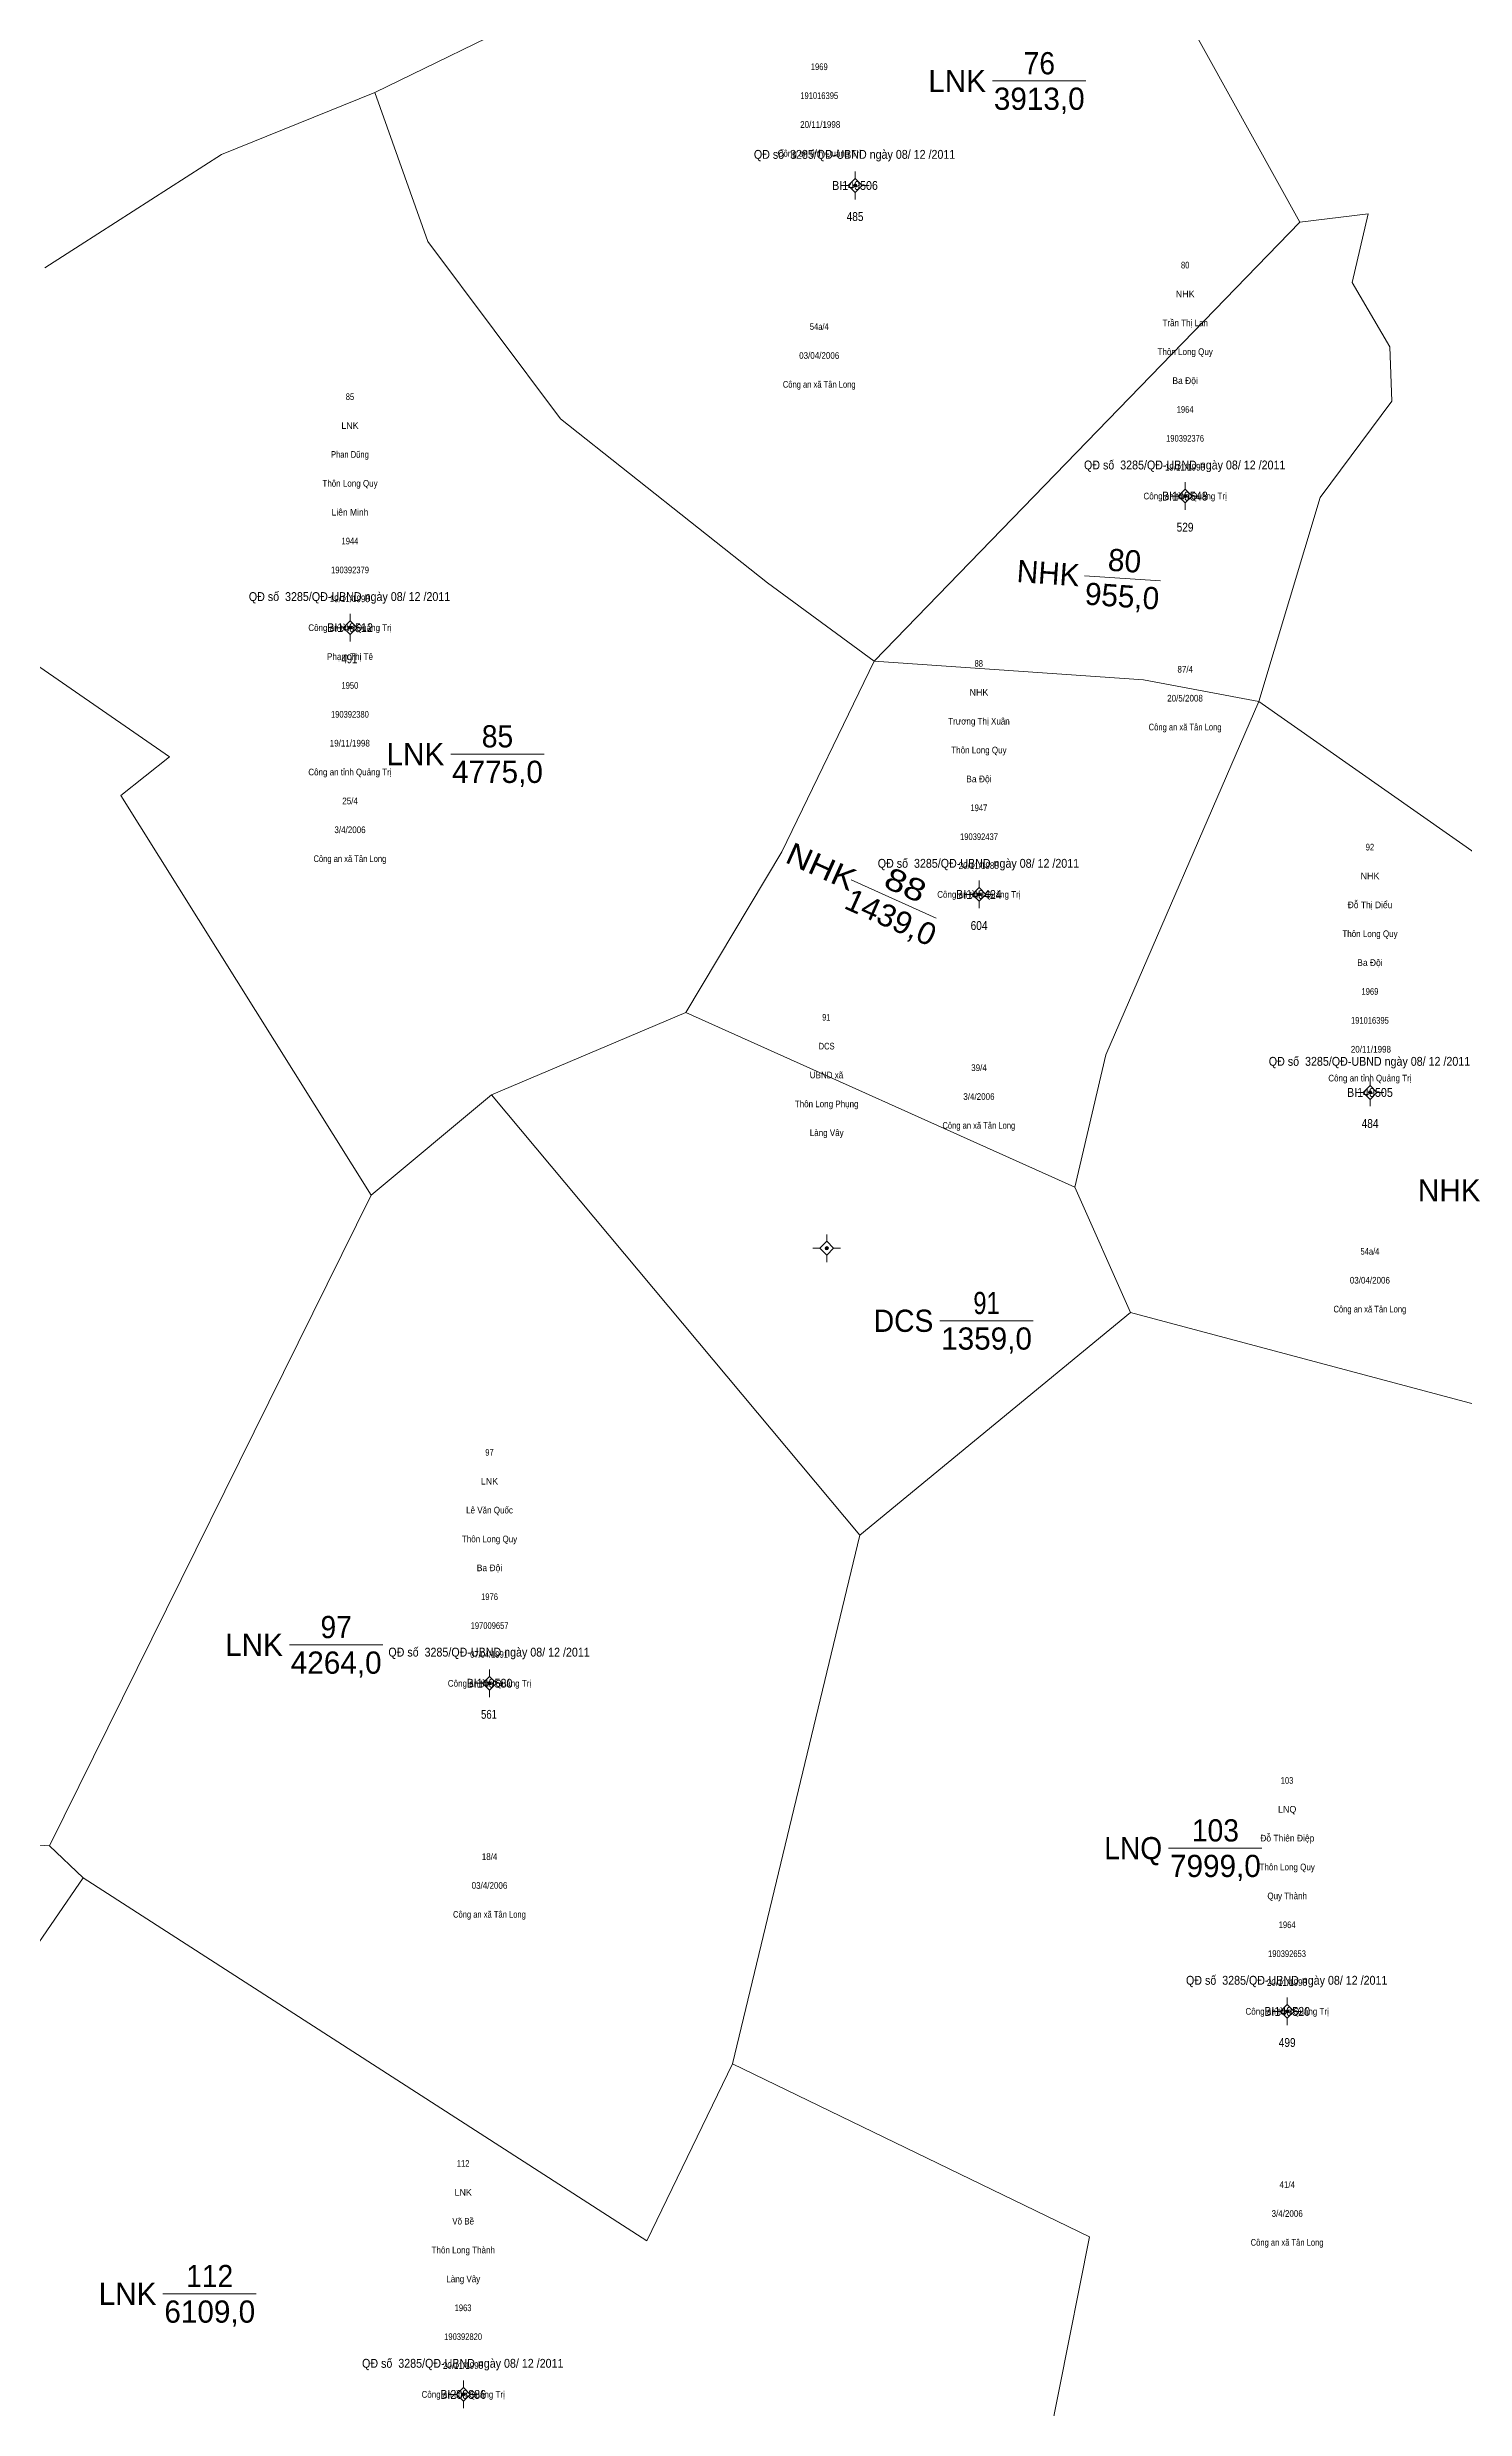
# Model space of a CAD drawing. Header units: metres. Extents: x 543779 to 545239, y 1834729 to 1836294.
# Drawn here: x 544229.2 to 544356.9, y 1835149.3 to 1835361.9 of the extents above; entities that cross this region are included whole.
import ezdxf
from ezdxf.enums import TextEntityAlignment as Align

# ---------------------------------------------------------------- set-up
doc = ezdxf.new("R2010")
doc.units = ezdxf.units.M
doc.header["$LTSCALE"] = 0.24
for name, color, linetype, lineweight in [('10', 7, 'Continuous', 13), ('11', 7, 'Continuous', 13), ('13', 7, 'Continuous', 13)]:
    doc.layers.add(name, color=color, linetype=linetype, lineweight=lineweight)
for name, color, linetype in [('15', 7, 'Continuous'), ('2', 7, 'Continuous'), ('4', 7, 'Continuous')]:
    doc.layers.add(name, color=color, linetype=linetype)

msp = doc.modelspace()

# ---------------------------------------------------------------- hatches: boundary and pattern name
at = {"layer": '11'}
for points in [[(544302.0992, 1835349.4764, 1), (544301.7992, 1835349.4764, 1)], [(544331.8335, 1835321.5122, 1), (544331.5335, 1835321.5122, 1)], [(544256.5945, 1835309.6639, 1), (544256.2945, 1835309.6639, 1)], [(544313.2559, 1835285.6412, 1), (544312.9559, 1835285.6412, 1)], [(544348.4889, 1835267.8062, 1), (544348.1889, 1835267.8062, 1)], [(544299.535, 1835253.7833, 1), (544299.235, 1835253.7833, 1)], [(544269.1662, 1835214.6052, 1), (544268.8662, 1835214.6052, 1)], [(544341.0253, 1835185.0609, 1), (544340.7253, 1835185.0609, 1)], [(544266.7985, 1835150.5744, 1), (544266.4985, 1835150.5744, 1)]]:
    msp.add_hatch(color=256, dxfattribs=at).paths.add_polyline_path(points)

# ---------------------------------------------------------------- linework, layer by layer
at = {"layer": '10'}
for p, q in [((544258.69, 1835357.84), (544273.24, 1835364.93)), ((544303.67, 1835306.65), (544342.01, 1835346.17)), ((544338.33, 1835303), (544377.8, 1835275.33)), ((544269.19, 1835267.59), (544286.69, 1835275)), ((544286.69, 1835275), (544321.73, 1835259.28)), ((544258.34, 1835258.55), (544269.19, 1835267.59)), ((544269.19, 1835267.59), (544302.36, 1835227.93)), ((544321.73, 1835259.28), (544326.75, 1835248)), ((544229.38, 1835199.97), (544258.34, 1835258.55)), ((544302.36, 1835227.93), (544326.75, 1835248)), ((544326.75, 1835248), (544363.05, 1835238.3)), ((544290.9, 1835180.33), (544302.36, 1835227.93)), ((544215.32, 1835200.89), (544229.38, 1835199.97)), ((544229.38, 1835199.97), (544232.39, 1835197.09)), ((544199.11, 1835148.57), (544232.39, 1835197.09))]:
    msp.add_line(p, q, dxfattribs=at)
for points in [[(544319.12, 1835391.74), (544331.49, 1835365.11), (544342.01, 1835346.17)], [(544228.94, 1835342.06), (544244.87, 1835352.27), (544258.69, 1835357.84)], [(544258.69, 1835357.84), (544263.46, 1835344.45), (544275.41, 1835328.46), (544294.05, 1835313.71), (544303.67, 1835306.65)], [(544342.01, 1835346.17), (544348.17, 1835346.93), (544346.73, 1835340.73), (544350.12, 1835334.95), (544350.31, 1835330.07), (544343.84, 1835321.37), (544338.33, 1835303)], [(544197.74, 1835314.4), (544216, 1835314.71), (544240.19, 1835298.03), (544235.78, 1835294.55), (544258.34, 1835258.55)], [(544286.69, 1835275), (544295.35, 1835289.47), (544303.67, 1835306.65)], [(544303.67, 1835306.65), (544327.93, 1835304.95), (544338.33, 1835303)], [(544321.73, 1835259.28), (544324.52, 1835271.2), (544338.33, 1835303)], [(544232.39, 1835197.09), (544283.18, 1835164.41), (544290.9, 1835180.33)], [(544315.84, 1835124.44), (544314.86, 1835123.52), (544323.07, 1835164.77), (544290.9, 1835180.33)]]:
    msp.add_lwpolyline(points, dxfattribs=at)
at = {"layer": '11'}
for p, q in [((544301.95, 1835350.73), (544301.95, 1835350.1)), ((544301.32, 1835349.48), (544300.7, 1835349.48)), ((544301.95, 1835348.85), (544301.95, 1835348.23)), ((544303.2, 1835349.48), (544302.57, 1835349.48)), ((544331.68, 1835322.76), (544331.68, 1835322.14)), ((544331.06, 1835321.51), (544330.43, 1835321.51)), ((544331.68, 1835320.89), (544331.68, 1835320.26)), ((544332.93, 1835321.51), (544332.31, 1835321.51)), ((544256.44, 1835310.91), (544256.44, 1835310.29)), ((544255.82, 1835309.66), (544255.19, 1835309.66)), ((544256.44, 1835309.04), (544256.44, 1835308.41)), ((544257.69, 1835309.66), (544257.07, 1835309.66)), ((544313.11, 1835286.89), (544313.11, 1835286.27)), ((544312.48, 1835285.64), (544311.86, 1835285.64)), ((544313.11, 1835285.02), (544313.11, 1835284.39)), ((544314.36, 1835285.64), (544313.73, 1835285.64)), ((544347.71, 1835267.81), (544347.09, 1835267.81)), ((544348.34, 1835269.06), (544348.34, 1835268.43)), ((544349.59, 1835267.81), (544348.96, 1835267.81)), ((544348.34, 1835267.18), (544348.34, 1835266.56)), ((544299.39, 1835255.03), (544299.39, 1835254.41)), ((544298.76, 1835253.78), (544298.14, 1835253.78)), ((544299.39, 1835253.16), (544299.39, 1835252.53)), ((544300.64, 1835253.78), (544300.01, 1835253.78)), ((544268.39, 1835214.61), (544267.77, 1835214.61)), ((544269.02, 1835215.86), (544269.02, 1835215.23)), ((544270.27, 1835214.61), (544269.64, 1835214.61)), ((544269.02, 1835213.98), (544269.02, 1835213.36)), ((544340.25, 1835185.06), (544339.63, 1835185.06)), ((544340.88, 1835186.31), (544340.88, 1835185.69)), ((544340.88, 1835184.44), (544340.88, 1835183.81)), ((544342.13, 1835185.06), (544341.5, 1835185.06)), ((544266.02, 1835150.57), (544265.4, 1835150.57)), ((544266.65, 1835151.82), (544266.65, 1835151.2)), ((544267.9, 1835150.57), (544267.27, 1835150.57)), ((544266.65, 1835149.95), (544266.65, 1835149.32))]:
    msp.add_line(p, q, dxfattribs=at)
for points in [[(544301.95, 1835350.1), (544301.32, 1835349.48), (544301.95, 1835348.85), (544302.57, 1835349.48)], [(544331.68, 1835322.14), (544331.06, 1835321.51), (544331.68, 1835320.89), (544332.31, 1835321.51)], [(544256.44, 1835310.29), (544255.82, 1835309.66), (544256.44, 1835309.04), (544257.07, 1835309.66)], [(544313.11, 1835286.27), (544312.48, 1835285.64), (544313.11, 1835285.02), (544313.73, 1835285.64)], [(544348.34, 1835268.43), (544347.71, 1835267.81), (544348.34, 1835267.18), (544348.96, 1835267.81)], [(544299.39, 1835254.41), (544298.76, 1835253.78), (544299.39, 1835253.16), (544300.01, 1835253.78)], [(544269.02, 1835215.23), (544268.39, 1835214.61), (544269.02, 1835213.98), (544269.64, 1835214.61)], [(544340.88, 1835185.69), (544340.25, 1835185.06), (544340.88, 1835184.44), (544341.5, 1835185.06)], [(544266.65, 1835151.2), (544266.02, 1835150.57), (544266.65, 1835149.95), (544267.27, 1835150.57)]]:
    msp.add_lwpolyline(points, close=True, dxfattribs=at)
for centre in [(544301.9492, 1835349.4764), (544331.6835, 1835321.5122), (544256.4445, 1835309.6639), (544313.1059, 1835285.6412), (544348.3389, 1835267.8062), (544299.385, 1835253.7833), (544269.0162, 1835214.6052), (544340.8753, 1835185.0609), (544266.6485, 1835150.5744)]:
    msp.add_circle(centre, 0.15, dxfattribs=at)
at = {"layer": '13'}
for p, q in [((544314.33, 1835358.89), (544322.74, 1835358.89)), ((544322.61, 1835314.34), (544329.45, 1835313.87)), ((544265.52, 1835298.28), (544273.93, 1835298.28)), ((544301.58, 1835286.95), (544309.25, 1835283.51)), ((544309.58, 1835247.25), (544317.99, 1835247.25)), ((544250.98, 1835218.07), (544259.39, 1835218.07)), ((544330.19, 1835199.76), (544338.6, 1835199.76)), ((544239.59, 1835159.63), (544248, 1835159.63))]:
    msp.add_line(p, q, dxfattribs=at)

# ---------------------------------------------------------------- texts
for s, height, width, p in [('76', 2, 0.95, (544318.54, 1835359.49)), ('QĐ số  3285/QĐ-UBND ngày 08/ 12 /2011', 0.8, 0.9, (544301.895, 1835351.88)), ('BI149506', 0.8, 0.9, (544301.935, 1835349.08)), ('485', 0.8, 0.85, (544301.94, 1835346.28)), ('QĐ số  3285/QĐ-UBND ngày 08/ 12 /2011', 0.8, 0.9, (544331.635, 1835323.91)), ('BI149548', 0.8, 0.9, (544331.655, 1835321.11)), ('529', 0.8, 0.85, (544331.67, 1835318.31)), ('QĐ số  3285/QĐ-UBND ngày 08/ 12 /2011', 0.8, 0.9, (544256.395, 1835312.06)), ('BI149512', 0.8, 0.9, (544256.44, 1835309.26)), ('491', 0.8, 0.8, (544256.39, 1835306.46)), ('85', 2, 0.95, (544269.725, 1835298.88)), ('QĐ số  3285/QĐ-UBND ngày 08/ 12 /2011', 0.8, 0.9, (544313.055, 1835288.04)), ('BI149424', 0.8, 0.9, (544313.1, 1835285.24)), ('604', 0.8, 0.85, (544313.11, 1835282.44)), ('QĐ số  3285/QĐ-UBND ngày 08/ 12 /2011', 0.8, 0.9, (544348.285, 1835270.21)), ('BI149505', 0.8, 0.9, (544348.325, 1835267.41)), ('484', 0.8, 0.85, (544348.335, 1835264.61)), ('91', 2, 0.8, (544313.785, 1835247.85)), ('97', 2, 0.95, (544255.195, 1835218.67)), ('QĐ số  3285/QĐ-UBND ngày 08/ 12 /2011', 0.8, 0.9, (544268.965, 1835217.01)), ('BI149580', 0.8, 0.9, (544269.01, 1835214.21)), ('561', 0.8, 0.8, (544268.96, 1835211.41)), ('103', 2, 0.95, (544334.405, 1835200.36)), ('QĐ số  3285/QĐ-UBND ngày 08/ 12 /2011', 0.8, 0.9, (544340.825, 1835187.46)), ('BI149520', 0.8, 0.9, (544340.87, 1835184.66)), ('499', 0.8, 0.85, (544340.87, 1835181.86)), ('112', 2, 0.95, (544243.795, 1835160.23)), ('QĐ số  3285/QĐ-UBND ngày 08/ 12 /2011', 0.8, 0.9, (544266.595, 1835152.97)), ('BI208886', 0.8, 0.9, (544266.635, 1835150.17))]:
    msp.add_text(s, height=height, dxfattribs=dict(at, width=width)).set_placement(p, align=Align.CENTER)
msp.add_text('80', height=2, rotation=355.992, dxfattribs=at).set_placement((544326.1551, 1835314.6966), align=Align.CENTER)
at = {"layer": '13', "width": 1.25}
msp.add_text('88', height=2, rotation=335.838, dxfattribs=at).set_placement((544306.0757, 1835285.5893), align=Align.CENTER)
at = {"layer": '15'}
for s, width, p in [('1969', 0.85, (544298.715, 1835359.87)), ('191016395', 0.85, (544298.71, 1835357.27)), (' 20/11/1998', 0.9, (544298.7, 1835354.67)), ('Công an tỉnh Quảng Trị', 0.9, (544298.715, 1835352.07)), ('80', 0.85, (544331.68, 1835342.01)), ('Trần Thị Lan', 0.9, (544331.685, 1835336.81)), ('54a/4', 0.85, (544298.715, 1835336.47)), ('03/04/2006', 0.9, (544298.71, 1835333.87)), ('Thôn Long Quy', 0.9, (544331.68, 1835334.21)), ('Công an xã Tân Long', 0.85, (544298.71, 1835331.27)), ('Ba Đội', 0.95, (544331.675, 1835331.61)), ('85', 0.85, (544256.435, 1835330.16)), ('1964', 0.85, (544331.675, 1835329.01)), ('190392376', 0.85, (544331.67, 1835326.41)), ('Phan Dũng', 0.85, (544256.43, 1835324.96)), ('Thôn Long Quy', 0.9, (544256.44, 1835322.36)), ('19/11/1998', 0.9, (544331.66, 1835323.81)), ('Công an tỉnh Quảng Trị', 0.9, (544331.675, 1835321.21)), ('Liên Minh', 0.95, (544256.44, 1835319.76)), ('1944', 0.85, (544256.435, 1835317.16)), ('190392379', 0.85, (544256.44, 1835314.56)), ('19/11/1998', 0.9, (544256.42, 1835311.96)), ('Công an tỉnh Quảng Trị', 0.9, (544256.435, 1835309.36)), ('Phạm Thị Tê', 0.9, (544256.44, 1835306.76)), ('88', 0.85, (544313.085, 1835306.14)), ('87/4', 0.9, (544331.685, 1835305.61)), ('1950', 0.85, (544256.43, 1835304.16)), ('20/5/2008', 0.9, (544331.665, 1835303.01)), ('190392380', 0.85, (544256.43, 1835301.56)), ('Trương Thị Xuân', 0.9, (544313.105, 1835300.94)), ('19/11/1998', 0.9, (544256.42, 1835298.96)), ('Công an xã Tân Long', 0.85, (544331.67, 1835300.41)), ('Thôn Long Quy', 0.9, (544313.1, 1835298.34)), ('Công an tỉnh Quảng Trị', 0.9, (544256.435, 1835296.36)), ('Ba Đội', 0.95, (544313.095, 1835295.74)), ('25/4', 0.9, (544256.445, 1835293.76)), ('1947', 0.85, (544313.095, 1835293.14)), ('3/4/2006', 0.9, (544256.44, 1835291.16)), ('190392437', 0.85, (544313.105, 1835290.54)), ('Công an xã Tân Long', 0.85, (544256.43, 1835288.56)), ('20/11/1988', 0.9, (544313.08, 1835287.94)), ('92', 0.85, (544348.325, 1835289.6)), ('Công an tỉnh Quảng Trị', 0.9, (544313.095, 1835285.34)), ('Đỗ Thị Diểu', 0.95, (544348.335, 1835284.4)), ('Thôn Long Quy', 0.9, (544348.33, 1835281.8)), ('Ba Đội', 0.95, (544348.325, 1835279.2)), ('1969', 0.85, (544348.325, 1835276.6)), ('91', 0.8, (544299.345, 1835274.28)), ('191016395', 0.85, (544348.32, 1835274)), ('DCS', 0.85, (544299.375, 1835271.68)), (' 20/11/1998', 0.9, (544348.31, 1835271.4)), ('UBND xã', 0.9, (544299.365, 1835269.08)), ('39/4', 0.9, (544313.105, 1835269.74)), ('Công an tỉnh Quảng Trị', 0.9, (544348.325, 1835268.8)), ('3/4/2006', 0.9, (544313.1, 1835267.14)), ('Thôn Long Phụng', 0.9, (544299.38, 1835266.48)), ('Công an xã Tân Long', 0.85, (544313.09, 1835264.54)), ('Làng Vây', 0.9, (544299.385, 1835263.88)), ('54a/4', 0.85, (544348.325, 1835253.2)), ('03/04/2006', 0.9, (544348.32, 1835250.6)), ('Công an xã Tân Long', 0.85, (544348.32, 1835248)), ('97', 0.85, (544269.005, 1835235.1)), ('Lê Văn Quốc', 0.9, (544269.01, 1835229.9)), ('Thôn Long Quy', 0.9, (544269.01, 1835227.3)), ('Ba Đội', 0.95, (544269.005, 1835224.7)), ('1976', 0.85, (544269.01, 1835222.1)), ('197009657', 0.85, (544269.015, 1835219.5)), ('07/04/1991', 0.85, (544268.97, 1835216.9)), ('Công an tỉnh Quảng Trị', 0.9, (544269.005, 1835214.3)), ('103', 0.85, (544340.855, 1835205.56)), ('18/4', 0.9, (544269.015, 1835198.7)), ('Đỗ Thiên Điệp', 0.95, (544340.88, 1835200.36)), ('Thôn Long Quy', 0.9, (544340.87, 1835197.76)), ('03/4/2006', 0.9, (544269.005, 1835196.1)), ('Quy Thành', 0.9, (544340.87, 1835195.16)), ('Công an xã Tân Long', 0.85, (544269, 1835193.5)), ('1964', 0.85, (544340.865, 1835192.56)), ('190392653', 0.85, (544340.855, 1835189.96)), ('20/11/1998', 0.9, (544340.85, 1835187.36)), ('Công an tỉnh Quảng Trị', 0.9, (544340.865, 1835184.76)), ('112', 0.85, (544266.63, 1835171.07)), ('41/4', 0.9, (544340.875, 1835169.16)), ('Võ Bề', 0.9, (544266.635, 1835165.87)), ('3/4/2006', 0.9, (544340.87, 1835166.56)), ('Thôn Long Thành', 0.9, (544266.645, 1835163.27)), ('Công an xã Tân Long', 0.85, (544340.86, 1835163.96)), ('Làng Vây', 0.9, (544266.645, 1835160.67)), ('1963', 0.85, (544266.625, 1835158.07)), ('190392820', 0.85, (544266.63, 1835155.47)), ('20/11/1998', 0.9, (544266.62, 1835152.87)), ('Công an tỉnh Quảng Trị', 0.9, (544266.635, 1835150.27))]:
    msp.add_text(s, height=0.6, dxfattribs=dict(at, width=width)).set_placement(p, align=Align.CENTER)
for s, p in [('NHK', (544331.68, 1835339.41)), ('LNK', (544256.435, 1835327.56)), ('NHK', (544313.1, 1835303.54)), ('NHK', (544348.33, 1835287)), ('LNK', (544269.005, 1835232.5)), ('LNQ', (544340.87, 1835202.96)), ('LNK', (544266.635, 1835168.47))]:
    msp.add_text(s, height=0.6, dxfattribs=at).set_placement(p, align=Align.CENTER)
at = {"layer": '2'}
for s, p in [('LNK', (544313.74, 1835357.89)), ('LNK', (544264.93, 1835297.28)), ('NHK', (544358.29, 1835257.99)), ('LNK', (544250.39, 1835217.07)), ('LNK', (544239, 1835158.63))]:
    msp.add_text(s, height=2, dxfattribs=at).set_placement(p, align=Align.RIGHT)
msp.add_text('NHK', height=2, rotation=355.992, dxfattribs=at).set_placement((544322.0902, 1835313.3834), align=Align.RIGHT)
at = {"layer": '2', "width": 1.15}
msp.add_text('NHK', height=2, rotation=335.838, dxfattribs=at).set_placement((544301.4514, 1835285.9159), align=Align.RIGHT)
at = {"layer": '2', "width": 0.95}
for s, p in [('DCS', (544308.99, 1835246.25)), ('LNQ', (544329.61, 1835198.76))]:
    msp.add_text(s, height=2, dxfattribs=at).set_placement(p, align=Align.RIGHT)
at = {"layer": '4'}
for s, p in [('3913,0', (544318.535, 1835356.29)), ('4775,0', (544269.725, 1835295.68)), ('1359,0', (544313.785, 1835244.65)), ('4264,0', (544255.195, 1835215.47)), ('7999,0', (544334.405, 1835197.16)), ('6109,0', (544243.805, 1835157.03))]:
    msp.add_text(s, height=2, dxfattribs=at).set_placement(p, align=Align.CENTER)
msp.add_text('955,0', height=2, rotation=355.992, dxfattribs=at).set_placement((544325.9301, 1835311.5094), align=Align.CENTER)
at = {"layer": '4', "width": 1.05}
msp.add_text('1439,0', height=2, rotation=335.838, dxfattribs=at).set_placement((544304.7557, 1835282.6784), align=Align.CENTER)

doc.saveas('drawing.dxf')
